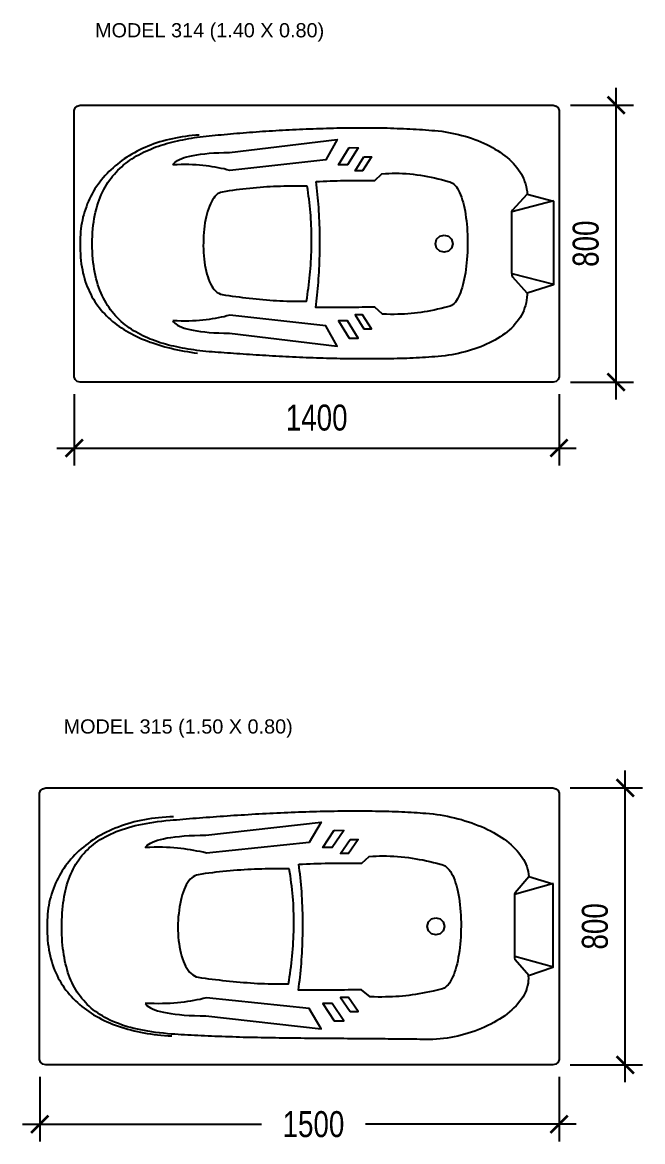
# Model space of a CAD drawing. Header units: millimetres. Extents: x 2134 to 13747, y 1479 to 10829.
# Drawn here: x 11920 to 13711, y 7595 to 10828 of the extents above; entities that cross this region are included whole.
import ezdxf
from ezdxf.enums import TextEntityAlignment as Align

# ---------------------------------------------------------------- set-up
doc = ezdxf.new("R2010")
doc.units = ezdxf.units.MM
doc.layers.add('dim', color=4, linetype='Continuous', lineweight=18)
doc.layers.add('dwgmodels.com', color=250, linetype='Continuous')
doc.layers.add('Text', color=3, linetype='Continuous', plot=False)
doc.styles.add('KOTE', font='romrust.shx', dxfattribs={"width": 0.8})
doc.styles.add('SN0', font='Arial')
doc.dimstyles.new('cad-block.com 50', dxfattribs={"dimscale": 50, "dimtxt": 1.5, "dimasz": 1, "dimexe": 1, "dimexo": 1, "dimgap": 1, "dimtad": 1, "dimdec": 0, "dimzin": 1, "dimdsep": 46, "dimtxsty": 'KOTE', "dimblk": 'ARCHTICK', "dimcen": 0, "dimdle": 1, "dimclrd": 4, "dimclre": 4, "dimclrt": 7, "dimadec": 0, "dimazin": 0, "dimtfac": 0.666667, "dimtdec": 0, "dimtix": 1, "dimtmove": 2, "dimatfit": 0, "dimfxl": 1, "dimtvp": 1, "dimtolj": 1, "dimarcsym": 0})

# ---------------------------------------------------------------- blocks, each defined once
blk = doc.blocks.new('Modelo314')
at = {"color": 0}
for points in [[(-5.446, 1.575), (-0.066, 1.575), (-0.033, 1.566), (-0.009, 1.544), (0, 1.513), (0, -1.513), (-0.009, -1.544), (-0.033, -1.566), (-0.066, -1.575), (-5.446, -1.575), (-5.479, -1.566), (-5.503, -1.544), (-5.512, -1.513), (-5.512, 1.513), (-5.503, 1.544), (-5.479, 1.566), (-5.446, 1.575)], [(-3.911, 1.234), (-3.877, 1.237), (-3.842, 1.24), (-3.807, 1.243), (-3.771, 1.247), (-3.736, 1.25), (-3.7, 1.253), (-3.664, 1.256), (-3.628, 1.259), (-3.592, 1.261), (-3.555, 1.264), (-3.518, 1.267), (-3.482, 1.27), (-3.445, 1.273), (-3.407, 1.275), (-3.37, 1.278), (-3.333, 1.28), (-3.295, 1.283), (-3.257, 1.285), (-3.219, 1.287), (-3.181, 1.29), (-3.143, 1.292), (-3.105, 1.294), (-3.067, 1.296), (-3.029, 1.298), (-2.99, 1.3), (-2.952, 1.302), (-2.913, 1.304), (-2.875, 1.305), (-2.836, 1.307), (-2.797, 1.308), (-2.759, 1.31), (-2.72, 1.311), (-2.681, 1.312), (-2.643, 1.313), (-2.604, 1.314), (-2.565, 1.315), (-2.527, 1.316), (-2.488, 1.317), (-2.449, 1.317), (-2.411, 1.318), (-2.372, 1.318), (-2.334, 1.319), (-2.295, 1.319), (-2.257, 1.319), (-2.219, 1.319), (-2.181, 1.319), (-2.143, 1.319), (-2.105, 1.318), (-2.067, 1.318), (-2.029, 1.317), (-1.991, 1.316), (-1.954, 1.316), (-1.917, 1.315), (-1.879, 1.314), (-1.842, 1.312), (-1.805, 1.311), (-1.769, 1.309), (-1.732, 1.308), (-1.696, 1.306), (-1.66, 1.304), (-1.624, 1.302), (-1.588, 1.3), (-1.552, 1.297), (-1.517, 1.295), (-1.482, 1.292), (-1.447, 1.289), (-1.413, 1.286), (-1.413, 1.286), (-1.373, 1.283), (-1.334, 1.278), (-1.295, 1.272), (-1.257, 1.266), (-1.218, 1.259), (-1.18, 1.251), (-1.142, 1.242), (-1.104, 1.232), (-1.067, 1.222), (-1.03, 1.211), (-0.994, 1.199), (-0.958, 1.186), (-0.923, 1.173), (-0.889, 1.158), (-0.855, 1.144), (-0.822, 1.128), (-0.79, 1.112), (-0.758, 1.095), (-0.728, 1.077), (-0.698, 1.059), (-0.669, 1.04), (-0.641, 1.02), (-0.615, 1), (-0.589, 0.979), (-0.564, 0.957), (-0.541, 0.935), (-0.519, 0.912), (-0.498, 0.889), (-0.479, 0.865), (-0.46, 0.84), (-0.443, 0.815), (-0.428, 0.789), (-0.414, 0.763), (-0.402, 0.736), (-0.391, 0.709), (-0.382, 0.681), (-0.374, 0.652), (-0.368, 0.624), (-0.364, 0.594), (-0.362, 0.564), (-0.362, 0.564), (-0.064, 0.485), (-0.064, -0.468), (-0.362, -0.562), (-0.363, -0.566), (-0.363, -0.573), (-0.363, -0.579), (-0.365, -0.61), (-0.369, -0.642), (-0.374, -0.672), (-0.382, -0.702), (-0.391, -0.731), (-0.401, -0.759), (-0.413, -0.786), (-0.427, -0.813), (-0.443, -0.839), (-0.459, -0.865), (-0.478, -0.889), (-0.497, -0.913), (-0.518, -0.936), (-0.54, -0.959), (-0.564, -0.981), (-0.589, -1.002), (-0.614, -1.022), (-0.641, -1.041), (-0.669, -1.06), (-0.698, -1.078), (-0.728, -1.096), (-0.759, -1.112), (-0.79, -1.128), (-0.823, -1.143), (-0.856, -1.158), (-0.89, -1.172), (-0.924, -1.185), (-0.959, -1.197), (-0.995, -1.208), (-1.031, -1.219), (-1.068, -1.229), (-1.105, -1.238), (-1.143, -1.247), (-1.181, -1.255), (-1.219, -1.262), (-1.257, -1.268), (-1.296, -1.274), (-1.335, -1.278), (-1.374, -1.283), (-1.413, -1.286), (-1.413, -1.286), (-1.447, -1.288), (-1.482, -1.291), (-1.517, -1.293), (-1.552, -1.295), (-1.588, -1.297), (-1.624, -1.299), (-1.66, -1.301), (-1.696, -1.302), (-1.732, -1.304), (-1.769, -1.305), (-1.805, -1.306), (-1.842, -1.307), (-1.879, -1.308), (-1.917, -1.309), (-1.954, -1.31), (-1.991, -1.31), (-2.029, -1.311), (-2.067, -1.311), (-2.105, -1.311), (-2.143, -1.311), (-2.181, -1.311), (-2.219, -1.311), (-2.257, -1.311), (-2.295, -1.311), (-2.334, -1.31), (-2.372, -1.31), (-2.411, -1.309), (-2.449, -1.309), (-2.488, -1.308), (-2.527, -1.307), (-2.565, -1.306), (-2.604, -1.305), (-2.643, -1.304), (-2.681, -1.303), (-2.72, -1.302), (-2.759, -1.3), (-2.797, -1.299), (-2.836, -1.297), (-2.875, -1.296), (-2.913, -1.294), (-2.952, -1.293), (-2.99, -1.291), (-3.029, -1.289), (-3.067, -1.287), (-3.105, -1.285), (-3.143, -1.283), (-3.181, -1.281), (-3.219, -1.279), (-3.257, -1.277), (-3.295, -1.275), (-3.333, -1.273), (-3.37, -1.27), (-3.407, -1.268), (-3.445, -1.266), (-3.482, -1.264), (-3.518, -1.261), (-3.555, -1.259), (-3.592, -1.256), (-3.628, -1.254), (-3.664, -1.251), (-3.7, -1.249), (-3.736, -1.246), (-3.771, -1.244), (-3.807, -1.241), (-3.842, -1.239), (-3.877, -1.236), (-3.911, -1.233), (-3.911, -1.233), (-3.946, -1.231), (-3.98, -1.228), (-4.015, -1.224), (-4.049, -1.221), (-4.083, -1.217), (-4.117, -1.213), (-4.151, -1.208), (-4.184, -1.204), (-4.217, -1.199), (-4.25, -1.193), (-4.283, -1.187), (-4.315, -1.181), (-4.347, -1.174), (-4.379, -1.167), (-4.411, -1.16), (-4.442, -1.152), (-4.473, -1.144), (-4.503, -1.135), (-4.534, -1.126), (-4.563, -1.116), (-4.593, -1.106), (-4.622, -1.095), (-4.651, -1.084), (-4.679, -1.072), (-4.707, -1.06), (-4.734, -1.047), (-4.761, -1.033), (-4.787, -1.019), (-4.813, -1.004), (-4.838, -0.989), (-4.863, -0.973), (-4.887, -0.956), (-4.911, -0.939), (-4.934, -0.921), (-4.957, -0.902), (-4.979, -0.883), (-5.001, -0.863), (-5.022, -0.842), (-5.042, -0.82), (-5.061, -0.798), (-5.08, -0.775), (-5.099, -0.751), (-5.116, -0.726), (-5.133, -0.701), (-5.15, -0.674), (-5.165, -0.647), (-5.18, -0.619), (-5.194, -0.59), (-5.207, -0.561), (-5.22, -0.53), (-5.232, -0.498), (-5.243, -0.466), (-5.253, -0.433), (-5.262, -0.398), (-5.271, -0.363), (-5.278, -0.327), (-5.285, -0.29), (-5.291, -0.251), (-5.296, -0.212), (-5.301, -0.172), (-5.304, -0.13), (-5.306, -0.088), (-5.308, -0.045), (-5.308, 0), (-5.308, 0.044), (-5.306, 0.087), (-5.304, 0.129), (-5.3, 0.17), (-5.296, 0.21), (-5.291, 0.249), (-5.285, 0.287), (-5.278, 0.324), (-5.27, 0.36), (-5.261, 0.395), (-5.251, 0.429), (-5.241, 0.463), (-5.23, 0.495), (-5.218, 0.526), (-5.205, 0.556), (-5.191, 0.586), (-5.177, 0.615), (-5.162, 0.642), (-5.146, 0.669), (-5.129, 0.696), (-5.112, 0.721), (-5.094, 0.745), (-5.076, 0.769), (-5.056, 0.792), (-5.036, 0.814), (-5.016, 0.836), (-4.995, 0.856), (-4.973, 0.876), (-4.951, 0.896), (-4.928, 0.914), (-4.904, 0.932), (-4.88, 0.95), (-4.856, 0.966), (-4.831, 0.982), (-4.805, 0.998), (-4.779, 1.012), (-4.753, 1.026), (-4.726, 1.04), (-4.698, 1.053), (-4.67, 1.065), (-4.642, 1.077), (-4.613, 1.089), (-4.584, 1.1), (-4.555, 1.11), (-4.525, 1.12), (-4.495, 1.129), (-4.465, 1.138), (-4.434, 1.147), (-4.403, 1.155), (-4.372, 1.163), (-4.34, 1.17), (-4.308, 1.177), (-4.276, 1.183), (-4.244, 1.189), (-4.211, 1.195), (-4.179, 1.201), (-4.146, 1.206), (-4.113, 1.211), (-4.079, 1.215), (-4.046, 1.219), (-4.012, 1.223), (-3.979, 1.227), (-3.945, 1.231), (-3.911, 1.234)], [(-4.091, 1.235), (-4.131, 1.233), (-4.17, 1.229), (-4.209, 1.225), (-4.247, 1.22), (-4.285, 1.215), (-4.323, 1.209), (-4.36, 1.202), (-4.396, 1.194), (-4.433, 1.186), (-4.468, 1.177), (-4.504, 1.167), (-4.538, 1.157), (-4.573, 1.146), (-4.607, 1.134), (-4.64, 1.122), (-4.673, 1.109), (-4.705, 1.095), (-4.737, 1.081), (-4.768, 1.066), (-4.798, 1.051), (-4.828, 1.035), (-4.858, 1.018), (-4.887, 1.001), (-4.915, 0.983), (-4.943, 0.965), (-4.97, 0.946), (-4.996, 0.926), (-5.022, 0.906), (-5.047, 0.885), (-5.071, 0.864), (-5.095, 0.842), (-5.118, 0.82), (-5.14, 0.797), (-5.162, 0.774), (-5.183, 0.75), (-5.203, 0.725), (-5.223, 0.7), (-5.242, 0.675), (-5.26, 0.649), (-5.277, 0.623), (-5.293, 0.596), (-5.309, 0.568), (-5.324, 0.54), (-5.338, 0.512), (-5.351, 0.483), (-5.364, 0.454), (-5.375, 0.424), (-5.386, 0.394), (-5.396, 0.363), (-5.405, 0.332), (-5.413, 0.301), (-5.42, 0.269), (-5.426, 0.237), (-5.432, 0.204), (-5.436, 0.171), (-5.44, 0.138), (-5.443, 0.104), (-5.444, 0.07), (-5.445, 0.035), (-5.445, 0)], [(-4.391, 0.896), (-4.382, 0.91), (-4.37, 0.923), (-4.355, 0.935), (-4.337, 0.947), (-4.315, 0.959), (-4.29, 0.969), (-4.262, 0.979), (-4.231, 0.988), (-4.197, 0.997), (-4.159, 1.005), (-4.119, 1.012), (-4.075, 1.018), (-4.028, 1.023), (-3.978, 1.028), (-3.925, 1.032), (-3.869, 1.035), (-3.81, 1.038), (-3.748, 1.039), (-3.748, 1.039), (-2.524, 1.185), (-2.653, 0.955), (-3.742, 0.834), (-3.776, 0.842), (-3.809, 0.85), (-3.842, 0.857), (-3.876, 0.864), (-3.91, 0.87), (-3.944, 0.876), (-3.979, 0.881), (-4.014, 0.886), (-4.051, 0.89), (-4.088, 0.893), (-4.127, 0.896), (-4.166, 0.898), (-4.208, 0.899), (-4.251, 0.9), (-4.296, 0.899), (-4.342, 0.898), (-4.391, 0.896)], [(-2.386, 1.093), (-2.283, 1.092), (-2.406, 0.897), (-2.508, 0.898), (-2.386, 1.093)], [(-2.218, 0.988), (-2.133, 0.988), (-2.234, 0.827), (-2.318, 0.829), (-2.218, 0.988)], [(-2.763, 0.707), (-2.722, 0.709), (-2.681, 0.711), (-2.641, 0.713), (-2.602, 0.714), (-2.562, 0.715), (-2.523, 0.716), (-2.483, 0.717), (-2.444, 0.718), (-2.405, 0.718), (-2.366, 0.719), (-2.328, 0.719), (-2.289, 0.719), (-2.25, 0.719), (-2.211, 0.719), (-2.172, 0.719), (-2.133, 0.718), (-2.094, 0.718), (-2.013, 0.794), (-1.975, 0.797), (-1.937, 0.8), (-1.898, 0.801), (-1.859, 0.801), (-1.819, 0.801), (-1.779, 0.799), (-1.739, 0.797), (-1.698, 0.793), (-1.657, 0.789), (-1.617, 0.784), (-1.576, 0.778), (-1.535, 0.772), (-1.495, 0.765), (-1.455, 0.757), (-1.415, 0.748), (-1.376, 0.739), (-1.337, 0.729), (-1.299, 0.718), (-1.261, 0.707), (-1.243, 0.703), (-1.227, 0.697), (-1.211, 0.688), (-1.196, 0.676), (-1.181, 0.662), (-1.167, 0.645), (-1.154, 0.626), (-1.142, 0.605), (-1.13, 0.581), (-1.119, 0.556), (-1.109, 0.529), (-1.1, 0.5), (-1.091, 0.47), (-1.083, 0.438), (-1.076, 0.405), (-1.069, 0.37), (-1.063, 0.335), (-1.058, 0.298), (-1.053, 0.261), (-1.049, 0.222), (-1.046, 0.183), (-1.043, 0.144), (-1.042, 0.104), (-1.04, 0.064), (-1.04, 0.023), (-1.04, -0.017), (-1.041, -0.058), (-1.042, -0.098), (-1.045, -0.138), (-1.047, -0.178), (-1.051, -0.217), (-1.055, -0.256), (-1.06, -0.293), (-1.065, -0.33), (-1.071, -0.366), (-1.078, -0.401), (-1.085, -0.435), (-1.093, -0.467), (-1.101, -0.498), (-1.111, -0.527), (-1.12, -0.555), (-1.131, -0.581), (-1.142, -0.605), (-1.153, -0.627), (-1.166, -0.647), (-1.179, -0.664), (-1.192, -0.68), (-1.206, -0.692), (-1.221, -0.702), (-1.236, -0.71), (-1.252, -0.714), (-1.297, -0.726), (-1.34, -0.736), (-1.381, -0.746), (-1.421, -0.754), (-1.46, -0.762), (-1.498, -0.77), (-1.535, -0.776), (-1.572, -0.782), (-1.609, -0.787), (-1.645, -0.791), (-1.682, -0.795), (-1.719, -0.798), (-1.757, -0.8), (-1.795, -0.802), (-1.834, -0.803), (-1.875, -0.804), (-1.917, -0.804), (-1.96, -0.803), (-2.006, -0.802), (-2.095, -0.723), (-2.127, -0.723), (-2.162, -0.723), (-2.199, -0.723), (-2.237, -0.723), (-2.277, -0.724), (-2.318, -0.724), (-2.359, -0.725), (-2.402, -0.725), (-2.445, -0.725), (-2.487, -0.726), (-2.53, -0.726), (-2.572, -0.726), (-2.613, -0.726), (-2.654, -0.726), (-2.693, -0.725), (-2.731, -0.725), (-2.766, -0.724), (-2.762, -0.69), (-2.758, -0.655), (-2.753, -0.619), (-2.75, -0.584), (-2.746, -0.548), (-2.743, -0.511), (-2.739, -0.475), (-2.736, -0.438), (-2.734, -0.4), (-2.731, -0.363), (-2.729, -0.325), (-2.727, -0.287), (-2.725, -0.249), (-2.723, -0.21), (-2.722, -0.172), (-2.721, -0.133), (-2.72, -0.094), (-2.72, -0.056), (-2.719, -0.017), (-2.719, 0.022), (-2.719, 0.061), (-2.72, 0.1), (-2.72, 0.139), (-2.721, 0.178), (-2.722, 0.217), (-2.724, 0.256), (-2.726, 0.295), (-2.728, 0.333), (-2.73, 0.372), (-2.732, 0.41), (-2.735, 0.448), (-2.738, 0.486), (-2.742, 0.523), (-2.745, 0.561), (-2.749, 0.598), (-2.753, 0.634), (-2.758, 0.671), (-2.763, 0.707), (-2.763, 0.707)], [(-2.863, 0.653), (-2.901, 0.654), (-2.939, 0.654), (-2.976, 0.654), (-3.014, 0.654), (-3.053, 0.654), (-3.091, 0.654), (-3.129, 0.653), (-3.168, 0.652), (-3.206, 0.65), (-3.245, 0.649), (-3.283, 0.647), (-3.322, 0.645), (-3.361, 0.642), (-3.4, 0.639), (-3.439, 0.636), (-3.478, 0.633), (-3.517, 0.629), (-3.556, 0.625), (-3.595, 0.62), (-3.634, 0.616), (-3.673, 0.611), (-3.712, 0.606), (-3.751, 0.6), (-3.79, 0.594), (-3.829, 0.588), (-3.848, 0.584), (-3.865, 0.576), (-3.882, 0.566), (-3.897, 0.553), (-3.912, 0.537), (-3.927, 0.519), (-3.94, 0.499), (-3.953, 0.477), (-3.965, 0.452), (-3.976, 0.426), (-3.986, 0.398), (-3.996, 0.368), (-4.005, 0.337), (-4.012, 0.304), (-4.019, 0.27), (-4.026, 0.236), (-4.031, 0.2), (-4.035, 0.164), (-4.039, 0.127), (-4.042, 0.089), (-4.043, 0.051), (-4.044, 0.013), (-4.045, -0.025), (-4.044, -0.062), (-4.042, -0.1), (-4.039, -0.137), (-4.036, -0.174), (-4.031, -0.21), (-4.026, -0.245), (-4.02, -0.28), (-4.012, -0.313), (-4.004, -0.345), (-3.995, -0.375), (-3.985, -0.404), (-3.974, -0.432), (-3.962, -0.457), (-3.949, -0.481), (-3.935, -0.502), (-3.92, -0.521), (-3.904, -0.538), (-3.887, -0.553), (-3.868, -0.564), (-3.849, -0.573), (-3.829, -0.579), (-3.829, -0.579), (-3.791, -0.585), (-3.753, -0.59), (-3.715, -0.595), (-3.676, -0.6), (-3.638, -0.605), (-3.599, -0.61), (-3.56, -0.615), (-3.522, -0.62), (-3.483, -0.624), (-3.444, -0.628), (-3.405, -0.632), (-3.367, -0.635), (-3.328, -0.639), (-3.289, -0.642), (-3.251, -0.644), (-3.212, -0.647), (-3.174, -0.649), (-3.135, -0.651), (-3.097, -0.652), (-3.059, -0.653), (-3.021, -0.654), (-2.983, -0.654), (-2.946, -0.654), (-2.908, -0.653), (-2.871, -0.652), (-2.865, -0.615), (-2.86, -0.578), (-2.855, -0.541), (-2.85, -0.504), (-2.845, -0.467), (-2.841, -0.43), (-2.837, -0.393), (-2.833, -0.355), (-2.83, -0.318), (-2.827, -0.281), (-2.824, -0.243), (-2.822, -0.206), (-2.82, -0.168), (-2.818, -0.131), (-2.816, -0.093), (-2.815, -0.056), (-2.815, -0.018), (-2.814, 0.019), (-2.814, 0.057), (-2.814, 0.094), (-2.815, 0.132), (-2.816, 0.169), (-2.817, 0.206), (-2.819, 0.244), (-2.821, 0.281), (-2.824, 0.319), (-2.827, 0.356), (-2.83, 0.393), (-2.833, 0.431), (-2.837, 0.468), (-2.842, 0.505), (-2.847, 0.542), (-2.852, 0.579), (-2.857, 0.616), (-2.863, 0.653)], [(-0.527, 0.386), (-0.362, 0.564)], [(-0.06, 0.486), (-0.536, 0.362)], [(-0.535, 0.302), (-0.535, 0.342), (-0.535, 0.368), (-0.527, 0.386)], [(-0.535, -0.292), (-0.535, 0.302)], [(-5.445, 0), (-5.445, -0.04), (-5.444, -0.079), (-5.443, -0.117), (-5.44, -0.155), (-5.436, -0.191), (-5.432, -0.227), (-5.427, -0.262), (-5.42, -0.297), (-5.413, -0.331), (-5.405, -0.364), (-5.396, -0.396), (-5.387, -0.428), (-5.376, -0.459), (-5.365, -0.489), (-5.352, -0.518), (-5.339, -0.547), (-5.325, -0.575), (-5.311, -0.603), (-5.295, -0.63), (-5.279, -0.656), (-5.262, -0.681), (-5.244, -0.706), (-5.226, -0.73), (-5.207, -0.754), (-5.187, -0.777), (-5.166, -0.799), (-5.145, -0.821), (-5.123, -0.842), (-5.1, -0.863), (-5.076, -0.883), (-5.052, -0.902), (-5.028, -0.921), (-5.002, -0.94), (-4.976, -0.957), (-4.95, -0.974), (-4.922, -0.991), (-4.895, -1.007), (-4.866, -1.023), (-4.837, -1.038), (-4.807, -1.052), (-4.777, -1.066), (-4.747, -1.08), (-4.715, -1.093), (-4.684, -1.106), (-4.651, -1.118), (-4.618, -1.129), (-4.585, -1.14), (-4.551, -1.151), (-4.517, -1.161), (-4.482, -1.171), (-4.447, -1.18), (-4.411, -1.189), (-4.375, -1.198), (-4.339, -1.206), (-4.302, -1.213), (-4.264, -1.221), (-4.226, -1.227), (-4.188, -1.234), (-4.15, -1.24), (-4.111, -1.246)], [(-1.307, 0.099), (-1.258, 0.085), (-1.222, 0.05), (-1.209, 0), (-1.222, -0.049), (-1.258, -0.085), (-1.307, -0.098), (-1.357, -0.085), (-1.392, -0.049), (-1.406, 0), (-1.392, 0.05), (-1.357, 0.085), (-1.307, 0.099)], [(-0.527, -0.38), (-0.534, -0.358), (-0.535, -0.325), (-0.535, -0.292)], [(-0.06, -0.465), (-0.532, -0.341)], [(-0.362, -0.563), (-0.527, -0.38)], [(-4.391, -0.876), (-4.382, -0.89), (-4.37, -0.903), (-4.355, -0.915), (-4.337, -0.927), (-4.315, -0.939), (-4.29, -0.949), (-4.262, -0.959), (-4.231, -0.968), (-4.197, -0.977), (-4.159, -0.985), (-4.119, -0.992), (-4.075, -0.998), (-4.028, -1.004), (-3.978, -1.008), (-3.925, -1.012), (-3.869, -1.015), (-3.81, -1.018), (-3.748, -1.019), (-3.748, -1.019), (-2.524, -1.165), (-2.653, -0.935), (-3.742, -0.814), (-3.776, -0.822), (-3.809, -0.83), (-3.842, -0.837), (-3.876, -0.844), (-3.91, -0.85), (-3.944, -0.856), (-3.979, -0.861), (-4.014, -0.866), (-4.051, -0.87), (-4.088, -0.874), (-4.127, -0.876), (-4.166, -0.878), (-4.208, -0.879), (-4.251, -0.88), (-4.296, -0.879), (-4.342, -0.878), (-4.391, -0.876)], [(-2.386, -1.073), (-2.283, -1.073), (-2.406, -0.877), (-2.508, -0.878), (-2.386, -1.073)], [(-2.218, -0.968), (-2.133, -0.968), (-2.234, -0.807), (-2.318, -0.809), (-2.218, -0.968)]]:
    blk.add_lwpolyline(points, dxfattribs=at)
blk = doc.blocks.new('_ArchTick')
at = {"color": 0, "linetype": 'ByBlock', "const_width": 0.15}
blk.add_lwpolyline([(-0.5, -0.5), (0.5, 0.5)], dxfattribs=at)
blk = doc.blocks.new('*D61')
at = {"layer": 'Defpoints', "color": 0, "transparency": 16777216}
for p in [(12069.6, 9804.6), (13469.6, 9804.6), (13469.6, 9598.8)]:
    blk.add_point(p, dxfattribs=at)
at = {"layer": 'dim', "color": 4, "lineweight": -2, "transparency": 16777216}
for p, q in [((12069.6, 9754.6), (12069.6, 9548.8)), ((13469.6, 9754.6), (13469.6, 9548.8)), ((12019.6, 9598.8), (13519.6, 9598.8))]:
    blk.add_line(p, q, dxfattribs=at)
at = {"layer": 'dim', "color": 4, "lineweight": -2, "transparency": 16777216, "xscale": 50, "yscale": 50, "zscale": 50, "rotation": 180}
blk.add_blockref('_ArchTick', (12069.6, 9598.8), dxfattribs=at)
at = {"layer": 'dim', "color": 4, "lineweight": -2, "transparency": 16777216, "xscale": 50, "yscale": 50, "zscale": 50}
blk.add_blockref('_ArchTick', (13469.6, 9598.8), dxfattribs=at)
at = {"layer": 'dim', "color": 7, "transparency": 16777216, "insert": (12769.6, 9686.3), "char_height": 75, "attachment_point": 5, "style": 'KOTE'}
blk.add_mtext('\\A1;1400', dxfattribs=at)
blk = doc.blocks.new('*D62')
at = {"layer": 'Defpoints', "color": 0, "transparency": 16777216}
for p in [(13452.9, 10589), (13634.5, 10589), (13452.9, 9789)]:
    blk.add_point(p, dxfattribs=at)
at = {"layer": 'dim', "color": 4, "lineweight": -2, "transparency": 16777216}
for p, q in [((13634.5, 9739), (13634.5, 10639)), ((13502.9, 10589), (13684.5, 10589)), ((13502.9, 9789), (13684.5, 9789))]:
    blk.add_line(p, q, dxfattribs=at)
at = {"layer": 'dim', "color": 4, "lineweight": -2, "transparency": 16777216, "xscale": 50, "yscale": 50, "zscale": 50}
for p, rotation in [((13634.5, 10589), 90), ((13634.5, 9789), 270)]:
    blk.add_blockref('_ArchTick', p, dxfattribs=dict(at, rotation=rotation))
at = {"layer": 'dim', "color": 7, "transparency": 16777216, "insert": (13547, 10189), "char_height": 75, "attachment_point": 5, "rotation": 90, "style": 'KOTE'}
blk.add_mtext('\\A1;800', dxfattribs=at)
blk = doc.blocks.new('Modelo 315')
at = {"color": 0}
for points in [[(-5.835, 1.575), (-0.071, 1.575), (-0.035, 1.566), (-0.01, 1.544), (0, 1.513), (0, -1.513), (-0.01, -1.544), (-0.035, -1.566), (-0.071, -1.575), (-5.835, -1.575), (-5.87, -1.566), (-5.896, -1.544), (-5.906, -1.513), (-5.906, 1.513), (-5.896, 1.544), (-5.87, 1.566), (-5.835, 1.575)], [(-4.422, 1.207), (-4.386, 1.21), (-4.35, 1.213), (-4.313, 1.216), (-4.277, 1.22), (-4.239, 1.223), (-4.202, 1.226), (-4.164, 1.229), (-4.126, 1.232), (-4.088, 1.235), (-4.05, 1.238), (-4.011, 1.241), (-3.972, 1.243), (-3.933, 1.246), (-3.894, 1.249), (-3.855, 1.252), (-3.815, 1.255), (-3.775, 1.257), (-3.736, 1.26), (-3.696, 1.263), (-3.655, 1.265), (-3.615, 1.268), (-3.575, 1.27), (-3.534, 1.273), (-3.494, 1.275), (-3.453, 1.278), (-3.412, 1.28), (-3.371, 1.282), (-3.331, 1.284), (-3.29, 1.286), (-3.249, 1.288), (-3.208, 1.29), (-3.167, 1.292), (-3.126, 1.294), (-3.085, 1.296), (-3.044, 1.298), (-3.002, 1.299), (-2.962, 1.301), (-2.921, 1.302), (-2.88, 1.304), (-2.839, 1.305), (-2.798, 1.306), (-2.757, 1.307), (-2.717, 1.309), (-2.676, 1.309), (-2.636, 1.31), (-2.595, 1.311), (-2.555, 1.312), (-2.515, 1.313), (-2.475, 1.313), (-2.435, 1.313), (-2.395, 1.314), (-2.356, 1.314), (-2.317, 1.314), (-2.277, 1.314), (-2.238, 1.314), (-2.2, 1.314), (-2.161, 1.313), (-2.123, 1.313), (-2.085, 1.312), (-2.047, 1.312), (-2.009, 1.311), (-1.972, 1.31), (-1.935, 1.309), (-1.898, 1.308), (-1.861, 1.307), (-1.825, 1.305), (-1.789, 1.304), (-1.753, 1.302), (-1.718, 1.3), (-1.683, 1.298), (-1.649, 1.296), (-1.614, 1.294), (-1.58, 1.292), (-1.547, 1.289), (-1.514, 1.286), (-1.514, 1.286), (-1.473, 1.283), (-1.431, 1.278), (-1.39, 1.273), (-1.35, 1.267), (-1.309, 1.26), (-1.268, 1.252), (-1.228, 1.243), (-1.188, 1.234), (-1.148, 1.224), (-1.109, 1.214), (-1.07, 1.202), (-1.031, 1.19), (-0.993, 1.177), (-0.956, 1.164), (-0.919, 1.149), (-0.883, 1.135), (-0.848, 1.119), (-0.813, 1.103), (-0.779, 1.086), (-0.746, 1.068), (-0.714, 1.05), (-0.683, 1.031), (-0.653, 1.012), (-0.624, 0.992), (-0.597, 0.971), (-0.57, 0.95), (-0.544, 0.928), (-0.52, 0.906), (-0.497, 0.883), (-0.476, 0.859), (-0.456, 0.835), (-0.437, 0.811), (-0.42, 0.785), (-0.404, 0.76), (-0.39, 0.734), (-0.378, 0.707), (-0.367, 0.68), (-0.358, 0.652), (-0.351, 0.624), (-0.346, 0.595), (-0.343, 0.566), (-0.343, 0.566), (-0.069, 0.485), (-0.069, -0.468), (-0.346, -0.562), (-0.347, -0.562), (-0.349, -0.562), (-0.35, -0.564), (-0.348, -0.592), (-0.349, -0.62), (-0.352, -0.647), (-0.358, -0.674), (-0.365, -0.701), (-0.374, -0.728), (-0.385, -0.754), (-0.398, -0.78), (-0.413, -0.806), (-0.43, -0.831), (-0.448, -0.856), (-0.468, -0.88), (-0.489, -0.904), (-0.512, -0.927), (-0.537, -0.95), (-0.562, -0.973), (-0.589, -0.994), (-0.618, -1.016), (-0.647, -1.036), (-0.678, -1.056), (-0.71, -1.075), (-0.743, -1.094), (-0.776, -1.112), (-0.811, -1.129), (-0.846, -1.146), (-0.882, -1.161), (-0.919, -1.176), (-0.957, -1.19), (-0.995, -1.203), (-1.033, -1.216), (-1.072, -1.227), (-1.112, -1.237), (-1.151, -1.247), (-1.191, -1.256), (-1.232, -1.263), (-1.272, -1.27), (-1.312, -1.275), (-1.353, -1.279), (-1.393, -1.283), (-1.434, -1.285), (-1.474, -1.286), (-1.514, -1.286), (-1.514, -1.286), (-1.547, -1.285), (-1.581, -1.285), (-1.616, -1.284), (-1.651, -1.284), (-1.686, -1.283), (-1.721, -1.283), (-1.757, -1.282), (-1.793, -1.282), (-1.83, -1.282), (-1.866, -1.281), (-1.903, -1.281), (-1.941, -1.281), (-1.978, -1.28), (-2.016, -1.28), (-2.054, -1.28), (-2.092, -1.279), (-2.131, -1.279), (-2.17, -1.279), (-2.209, -1.279), (-2.248, -1.278), (-2.287, -1.278), (-2.327, -1.278), (-2.366, -1.278), (-2.406, -1.278), (-2.446, -1.277), (-2.486, -1.277), (-2.527, -1.277), (-2.567, -1.276), (-2.608, -1.276), (-2.648, -1.276), (-2.689, -1.276), (-2.73, -1.275), (-2.771, -1.275), (-2.812, -1.275), (-2.853, -1.274), (-2.894, -1.274), (-2.935, -1.273), (-2.977, -1.273), (-3.018, -1.272), (-3.059, -1.272), (-3.1, -1.271), (-3.142, -1.271), (-3.183, -1.27), (-3.224, -1.269), (-3.265, -1.269), (-3.306, -1.268), (-3.347, -1.267), (-3.388, -1.266), (-3.429, -1.265), (-3.47, -1.265), (-3.511, -1.264), (-3.552, -1.263), (-3.592, -1.262), (-3.633, -1.26), (-3.673, -1.259), (-3.714, -1.258), (-3.754, -1.257), (-3.794, -1.255), (-3.833, -1.254), (-3.873, -1.253), (-3.912, -1.251), (-3.952, -1.249), (-3.991, -1.248), (-4.03, -1.246), (-4.068, -1.244), (-4.107, -1.242), (-4.145, -1.24), (-4.183, -1.238), (-4.22, -1.236), (-4.258, -1.234), (-4.295, -1.232), (-4.332, -1.229), (-4.368, -1.227), (-4.405, -1.224), (-4.405, -1.224), (-4.452, -1.221), (-4.498, -1.216), (-4.544, -1.212), (-4.588, -1.206), (-4.631, -1.2), (-4.674, -1.193), (-4.715, -1.186), (-4.755, -1.178), (-4.795, -1.17), (-4.833, -1.161), (-4.871, -1.151), (-4.907, -1.141), (-4.943, -1.13), (-4.977, -1.118), (-5.011, -1.106), (-5.043, -1.093), (-5.075, -1.08), (-5.106, -1.065), (-5.136, -1.051), (-5.165, -1.035), (-5.193, -1.019), (-5.22, -1.002), (-5.246, -0.985), (-5.271, -0.967), (-5.296, -0.948), (-5.319, -0.929), (-5.342, -0.909), (-5.364, -0.888), (-5.385, -0.866), (-5.405, -0.844), (-5.425, -0.821), (-5.443, -0.798), (-5.461, -0.773), (-5.478, -0.749), (-5.494, -0.723), (-5.509, -0.696), (-5.523, -0.669), (-5.537, -0.641), (-5.55, -0.613), (-5.562, -0.584), (-5.573, -0.554), (-5.584, -0.523), (-5.593, -0.491), (-5.602, -0.459), (-5.611, -0.426), (-5.618, -0.392), (-5.625, -0.358), (-5.631, -0.323), (-5.636, -0.287), (-5.641, -0.25), (-5.645, -0.212), (-5.648, -0.174), (-5.65, -0.135), (-5.652, -0.095), (-5.653, -0.054), (-5.654, -0.013), (-5.654, -0.013), (-5.653, 0.03), (-5.652, 0.071), (-5.651, 0.111), (-5.648, 0.151), (-5.645, 0.19), (-5.642, 0.228), (-5.637, 0.266), (-5.632, 0.302), (-5.626, 0.338), (-5.619, 0.373), (-5.612, 0.407), (-5.604, 0.44), (-5.595, 0.473), (-5.585, 0.505), (-5.575, 0.536), (-5.563, 0.566), (-5.551, 0.595), (-5.538, 0.624), (-5.525, 0.652), (-5.51, 0.68), (-5.495, 0.706), (-5.478, 0.732), (-5.461, 0.757), (-5.444, 0.781), (-5.425, 0.805), (-5.405, 0.828), (-5.385, 0.85), (-5.363, 0.872), (-5.341, 0.893), (-5.318, 0.913), (-5.294, 0.932), (-5.269, 0.951), (-5.243, 0.969), (-5.216, 0.987), (-5.188, 1.003), (-5.159, 1.02), (-5.13, 1.035), (-5.099, 1.05), (-5.067, 1.064), (-5.035, 1.078), (-5.001, 1.09), (-4.966, 1.103), (-4.931, 1.114), (-4.894, 1.125), (-4.856, 1.136), (-4.818, 1.146), (-4.778, 1.155), (-4.737, 1.163), (-4.696, 1.171), (-4.653, 1.179), (-4.609, 1.186), (-4.564, 1.192), (-4.518, 1.198), (-4.471, 1.203), (-4.422, 1.207), (-4.422, 1.207)], [(-4.384, 1.246), (-4.427, 1.244), (-4.469, 1.242), (-4.511, 1.239), (-4.553, 1.235), (-4.594, 1.231), (-4.635, 1.225), (-4.675, 1.219), (-4.715, 1.212), (-4.754, 1.204), (-4.792, 1.196), (-4.83, 1.187), (-4.867, 1.177), (-4.904, 1.166), (-4.941, 1.154), (-4.976, 1.142), (-5.011, 1.129), (-5.046, 1.116), (-5.08, 1.102), (-5.113, 1.087), (-5.145, 1.071), (-5.177, 1.055), (-5.209, 1.038), (-5.239, 1.021), (-5.269, 1.002), (-5.298, 0.984), (-5.327, 0.964), (-5.355, 0.944), (-5.382, 0.924), (-5.408, 0.902), (-5.434, 0.881), (-5.459, 0.858), (-5.483, 0.835), (-5.507, 0.812), (-5.529, 0.788), (-5.551, 0.763), (-5.572, 0.738), (-5.593, 0.713), (-5.612, 0.687), (-5.631, 0.66), (-5.649, 0.633), (-5.666, 0.605), (-5.682, 0.577), (-5.697, 0.549), (-5.712, 0.52), (-5.726, 0.49), (-5.738, 0.46), (-5.75, 0.43), (-5.761, 0.399), (-5.771, 0.368), (-5.78, 0.336), (-5.789, 0.304), (-5.796, 0.272), (-5.802, 0.239), (-5.808, 0.206), (-5.812, 0.173), (-5.816, 0.139), (-5.818, 0.105), (-5.82, 0.07), (-5.82, 0.035), (-5.819, 0)], [(-4.705, 0.896), (-4.695, 0.91), (-4.683, 0.923), (-4.666, 0.935), (-4.646, 0.947), (-4.623, 0.959), (-4.597, 0.969), (-4.567, 0.979), (-4.533, 0.988), (-4.496, 0.997), (-4.456, 1.005), (-4.413, 1.012), (-4.366, 1.018), (-4.316, 1.023), (-4.262, 1.028), (-4.206, 1.032), (-4.145, 1.035), (-4.082, 1.038), (-4.016, 1.039), (-2.704, 1.185), (-2.843, 0.955), (-4.009, 0.834), (-4.045, 0.842), (-4.081, 0.85), (-4.117, 0.857), (-4.153, 0.864), (-4.189, 0.87), (-4.226, 0.876), (-4.263, 0.881), (-4.301, 0.886), (-4.34, 0.89), (-4.38, 0.893), (-4.421, 0.896), (-4.464, 0.898), (-4.508, 0.899), (-4.554, 0.9), (-4.602, 0.899), (-4.652, 0.898), (-4.705, 0.896)], [(-2.557, 1.093), (-2.446, 1.092), (-2.578, 0.897), (-2.687, 0.898), (-2.557, 1.093)], [(-2.376, 0.988), (-2.285, 0.988), (-2.394, 0.827), (-2.484, 0.829), (-2.376, 0.988)], [(-2.96, 0.707), (-2.916, 0.709), (-2.873, 0.711), (-2.83, 0.713), (-2.787, 0.714), (-2.745, 0.715), (-2.703, 0.716), (-2.661, 0.717), (-2.619, 0.718), (-2.577, 0.718), (-2.535, 0.719), (-2.494, 0.719), (-2.452, 0.719), (-2.411, 0.719), (-2.369, 0.719), (-2.327, 0.719), (-2.285, 0.718), (-2.243, 0.718), (-2.157, 0.794), (-2.118, 0.797), (-2.08, 0.799), (-2.04, 0.801), (-2, 0.801), (-1.96, 0.801), (-1.919, 0.8), (-1.878, 0.798), (-1.837, 0.795), (-1.795, 0.791), (-1.754, 0.787), (-1.712, 0.782), (-1.671, 0.776), (-1.63, 0.769), (-1.589, 0.762), (-1.548, 0.755), (-1.508, 0.746), (-1.468, 0.737), (-1.428, 0.728), (-1.389, 0.718), (-1.351, 0.707), (-1.332, 0.703), (-1.314, 0.697), (-1.296, 0.687), (-1.28, 0.675), (-1.264, 0.66), (-1.249, 0.643), (-1.235, 0.623), (-1.221, 0.601), (-1.209, 0.577), (-1.197, 0.551), (-1.186, 0.523), (-1.176, 0.493), (-1.167, 0.462), (-1.158, 0.429), (-1.15, 0.395), (-1.143, 0.359), (-1.137, 0.322), (-1.131, 0.285), (-1.127, 0.246), (-1.123, 0.207), (-1.119, 0.167), (-1.117, 0.126), (-1.115, 0.085), (-1.114, 0.044), (-1.114, 0.003), (-1.115, -0.038), (-1.116, -0.08), (-1.118, -0.121), (-1.121, -0.161), (-1.124, -0.201), (-1.128, -0.241), (-1.133, -0.28), (-1.139, -0.318), (-1.145, -0.355), (-1.152, -0.391), (-1.16, -0.426), (-1.169, -0.459), (-1.178, -0.491), (-1.188, -0.521), (-1.198, -0.55), (-1.21, -0.576), (-1.221, -0.601), (-1.234, -0.624), (-1.247, -0.644), (-1.261, -0.663), (-1.276, -0.678), (-1.291, -0.692), (-1.307, -0.702), (-1.324, -0.71), (-1.341, -0.714), (-1.387, -0.725), (-1.431, -0.735), (-1.473, -0.744), (-1.514, -0.753), (-1.554, -0.761), (-1.593, -0.768), (-1.631, -0.774), (-1.669, -0.78), (-1.706, -0.785), (-1.743, -0.789), (-1.781, -0.793), (-1.818, -0.796), (-1.856, -0.799), (-1.894, -0.801), (-1.934, -0.802), (-1.974, -0.803), (-2.015, -0.804), (-2.058, -0.804), (-2.103, -0.803), (-2.149, -0.802), (-2.245, -0.723), (-2.279, -0.723), (-2.317, -0.723), (-2.356, -0.723), (-2.397, -0.723), (-2.439, -0.724), (-2.483, -0.724), (-2.528, -0.725), (-2.573, -0.725), (-2.619, -0.725), (-2.665, -0.726), (-2.711, -0.726), (-2.756, -0.726), (-2.8, -0.726), (-2.843, -0.726), (-2.885, -0.725), (-2.926, -0.725), (-2.964, -0.724), (-2.959, -0.688), (-2.954, -0.651), (-2.949, -0.613), (-2.945, -0.576), (-2.941, -0.538), (-2.937, -0.499), (-2.934, -0.46), (-2.93, -0.421), (-2.927, -0.382), (-2.925, -0.342), (-2.922, -0.302), (-2.92, -0.262), (-2.918, -0.221), (-2.917, -0.18), (-2.916, -0.14), (-2.915, -0.099), (-2.914, -0.058), (-2.913, -0.017), (-2.913, 0.025), (-2.914, 0.066), (-2.914, 0.107), (-2.915, 0.148), (-2.916, 0.189), (-2.917, 0.23), (-2.919, 0.271), (-2.921, 0.312), (-2.924, 0.352), (-2.926, 0.393), (-2.929, 0.433), (-2.933, 0.473), (-2.936, 0.513), (-2.94, 0.552), (-2.945, 0.592), (-2.95, 0.63), (-2.955, 0.669), (-2.96, 0.707), (-2.96, 0.707)], [(-3.068, 0.653), (-3.107, 0.654), (-3.145, 0.654), (-3.184, 0.654), (-3.223, 0.654), (-3.263, 0.654), (-3.302, 0.654), (-3.342, 0.653), (-3.381, 0.652), (-3.421, 0.651), (-3.461, 0.649), (-3.5, 0.648), (-3.54, 0.646), (-3.58, 0.643), (-3.62, 0.641), (-3.661, 0.638), (-3.701, 0.635), (-3.741, 0.631), (-3.781, 0.628), (-3.821, 0.624), (-3.862, 0.619), (-3.902, 0.615), (-3.942, 0.61), (-3.982, 0.605), (-4.023, 0.6), (-4.063, 0.594), (-4.103, 0.588), (-4.103, 0.588), (-4.123, 0.583), (-4.142, 0.576), (-4.16, 0.565), (-4.177, 0.552), (-4.194, 0.535), (-4.209, 0.517), (-4.224, 0.496), (-4.238, 0.472), (-4.251, 0.447), (-4.263, 0.419), (-4.274, 0.39), (-4.284, 0.359), (-4.293, 0.327), (-4.302, 0.293), (-4.309, 0.258), (-4.315, 0.222), (-4.321, 0.186), (-4.325, 0.148), (-4.329, 0.11), (-4.331, 0.072), (-4.333, 0.033), (-4.333, -0.006), (-4.333, -0.045), (-4.332, -0.083), (-4.329, -0.122), (-4.326, -0.16), (-4.321, -0.197), (-4.316, -0.233), (-4.309, -0.269), (-4.301, -0.303), (-4.293, -0.336), (-4.283, -0.368), (-4.272, -0.398), (-4.26, -0.426), (-4.247, -0.453), (-4.233, -0.477), (-4.218, -0.499), (-4.201, -0.519), (-4.184, -0.537), (-4.165, -0.552), (-4.146, -0.564), (-4.125, -0.573), (-4.103, -0.579), (-4.103, -0.579), (-4.064, -0.584), (-4.024, -0.59), (-3.985, -0.595), (-3.945, -0.6), (-3.905, -0.605), (-3.866, -0.609), (-3.826, -0.614), (-3.786, -0.618), (-3.746, -0.622), (-3.706, -0.626), (-3.666, -0.63), (-3.626, -0.634), (-3.586, -0.637), (-3.547, -0.64), (-3.507, -0.643), (-3.467, -0.645), (-3.427, -0.648), (-3.388, -0.65), (-3.348, -0.651), (-3.309, -0.652), (-3.27, -0.653), (-3.231, -0.654), (-3.192, -0.654), (-3.153, -0.654), (-3.114, -0.653), (-3.076, -0.652), (-3.076, -0.652), (-3.07, -0.613), (-3.063, -0.574), (-3.058, -0.535), (-3.052, -0.495), (-3.047, -0.456), (-3.042, -0.416), (-3.038, -0.377), (-3.034, -0.337), (-3.03, -0.298), (-3.027, -0.258), (-3.024, -0.218), (-3.022, -0.179), (-3.02, -0.139), (-3.018, -0.099), (-3.017, -0.059), (-3.016, -0.02), (-3.015, 0.02), (-3.015, 0.06), (-3.016, 0.1), (-3.016, 0.139), (-3.018, 0.179), (-3.019, 0.219), (-3.021, 0.259), (-3.024, 0.298), (-3.027, 0.338), (-3.03, 0.377), (-3.034, 0.417), (-3.039, 0.456), (-3.044, 0.496), (-3.049, 0.535), (-3.055, 0.574), (-3.061, 0.614), (-3.068, 0.653), (-3.068, 0.653)], [(-0.498, 0.386), (-0.344, 0.566)], [(-0.064, 0.486), (-0.505, 0.362)], [(-0.504, 0.302), (-0.504, 0.342), (-0.504, 0.368), (-0.498, 0.386)], [(-0.504, -0.292), (-0.504, 0.302)], [(-5.819, 0), (-5.82, -0.04), (-5.819, -0.079), (-5.818, -0.118), (-5.815, -0.155), (-5.812, -0.193), (-5.807, -0.229), (-5.801, -0.265), (-5.795, -0.3), (-5.787, -0.335), (-5.779, -0.369), (-5.769, -0.402), (-5.759, -0.435), (-5.748, -0.466), (-5.736, -0.498), (-5.722, -0.528), (-5.708, -0.558), (-5.694, -0.588), (-5.678, -0.616), (-5.661, -0.644), (-5.644, -0.672), (-5.626, -0.698), (-5.607, -0.724), (-5.587, -0.75), (-5.566, -0.775), (-5.545, -0.799), (-5.523, -0.822), (-5.5, -0.845), (-5.477, -0.867), (-5.452, -0.889), (-5.427, -0.91), (-5.401, -0.93), (-5.375, -0.95), (-5.348, -0.969), (-5.32, -0.987), (-5.292, -1.005), (-5.263, -1.022), (-5.233, -1.038), (-5.203, -1.054), (-5.172, -1.069), (-5.14, -1.084), (-5.108, -1.098), (-5.076, -1.111), (-5.042, -1.124), (-5.009, -1.136), (-4.974, -1.148), (-4.939, -1.159), (-4.904, -1.169), (-4.868, -1.178), (-4.832, -1.187), (-4.795, -1.196), (-4.758, -1.203), (-4.72, -1.211), (-4.682, -1.217), (-4.644, -1.223), (-4.605, -1.228), (-4.565, -1.233), (-4.526, -1.237), (-4.486, -1.241), (-4.445, -1.243), (-4.404, -1.246)], [(-1.401, 0.099), (-1.351, 0.085), (-1.316, 0.05), (-1.302, 0), (-1.316, -0.049), (-1.351, -0.085), (-1.401, -0.098), (-1.45, -0.085), (-1.485, -0.049), (-1.499, 0), (-1.485, 0.05), (-1.45, 0.085), (-1.401, 0.099)], [(-0.498, -0.38), (-0.503, -0.358), (-0.504, -0.325), (-0.504, -0.292)], [(-0.064, -0.465), (-0.504, -0.341)], [(-0.345, -0.56), (-0.498, -0.38)], [(-4.705, -0.876), (-4.695, -0.89), (-4.683, -0.903), (-4.666, -0.915), (-4.646, -0.927), (-4.623, -0.939), (-4.597, -0.949), (-4.567, -0.959), (-4.533, -0.968), (-4.496, -0.977), (-4.456, -0.985), (-4.413, -0.992), (-4.366, -0.998), (-4.316, -1.004), (-4.262, -1.008), (-4.206, -1.012), (-4.145, -1.015), (-4.082, -1.018), (-4.016, -1.019), (-2.704, -1.165), (-2.843, -0.935), (-4.009, -0.814), (-4.045, -0.822), (-4.081, -0.83), (-4.117, -0.837), (-4.153, -0.844), (-4.189, -0.85), (-4.226, -0.856), (-4.263, -0.861), (-4.301, -0.866), (-4.34, -0.87), (-4.38, -0.874), (-4.421, -0.876), (-4.464, -0.878), (-4.508, -0.879), (-4.554, -0.88), (-4.602, -0.879), (-4.652, -0.878), (-4.705, -0.876)], [(-2.557, -1.073), (-2.446, -1.073), (-2.578, -0.877), (-2.687, -0.878), (-2.557, -1.073)], [(-2.376, -0.968), (-2.285, -0.968), (-2.394, -0.807), (-2.484, -0.809), (-2.376, -0.968)]]:
    blk.add_lwpolyline(points, dxfattribs=at)
blk = doc.blocks.new('*D63')
at = {"layer": 'Defpoints', "color": 0, "transparency": 16777216}
for p in [(11969.6, 7832.7), (13469.6, 7832.7), (13469.6, 7645.4)]:
    blk.add_point(p, dxfattribs=at)
at = {"layer": 'dim', "color": 4, "lineweight": -2, "transparency": 16777216}
for p, q in [((11969.6, 7782.7), (11969.6, 7595.4)), ((13469.6, 7782.7), (13469.6, 7595.4)), ((11919.6, 7645.4), (12610.3, 7645.4)), ((13519.6, 7645.4), (12910.3, 7645.4))]:
    blk.add_line(p, q, dxfattribs=at)
at = {"layer": 'dim', "color": 4, "lineweight": -2, "transparency": 16777216, "xscale": 50, "yscale": 50, "zscale": 50, "rotation": 180}
blk.add_blockref('_ArchTick', (11969.6, 7645.4), dxfattribs=at)
at = {"layer": 'dim', "color": 4, "lineweight": -2, "transparency": 16777216, "xscale": 50, "yscale": 50, "zscale": 50}
blk.add_blockref('_ArchTick', (13469.6, 7645.4), dxfattribs=at)
at = {"layer": 'dim', "color": 7, "transparency": 16777216, "insert": (12760.3, 7645.4), "char_height": 75, "attachment_point": 5, "style": 'KOTE'}
blk.add_mtext('\\A1;1500', dxfattribs=at)
blk = doc.blocks.new('*D64')
at = {"layer": 'Defpoints', "color": 0, "transparency": 16777216}
for p in [(13451.7, 8617.1), (13661, 8617.1), (13451.7, 7817.1)]:
    blk.add_point(p, dxfattribs=at)
at = {"layer": 'dim', "color": 4, "lineweight": -2, "transparency": 16777216}
for p, q in [((13661, 7767.1), (13661, 8667.1)), ((13501.7, 8617.1), (13711, 8617.1)), ((13501.7, 7817.1), (13711, 7817.1))]:
    blk.add_line(p, q, dxfattribs=at)
at = {"layer": 'dim', "color": 4, "lineweight": -2, "transparency": 16777216, "xscale": 50, "yscale": 50, "zscale": 50}
for p, rotation in [((13661, 8617.1), 90), ((13661, 7817.1), 270)]:
    blk.add_blockref('_ArchTick', p, dxfattribs=dict(at, rotation=rotation))
at = {"layer": 'dim', "color": 7, "transparency": 16777216, "insert": (13573.5, 8217.1), "char_height": 75, "attachment_point": 5, "rotation": 90, "style": 'KOTE'}
blk.add_mtext('\\A1;800', dxfattribs=at)

msp = doc.modelspace()

# ---------------------------------------------------------------- block references
at = {"layer": 'dwgmodels.com'}
for name, p, xscale, yscale, zscale in [('Modelo314', (13469.6, 10189), 254.0000010885714, 254.0000010885714, 254.0000010885714), ('Modelo 315', (13469.6, 8217.1), 253.9999918720003, 253.9999918720003, 253.9999918720003)]:
    msp.add_blockref(name, p, dxfattribs=dict(at, xscale=xscale, yscale=yscale, zscale=zscale))

# ---------------------------------------------------------------- texts
at = {"layer": 'Text', "color": 7, "style": 'SN0'}
for s, p in [('MODEL 314 (1.40 X 0.80)', (12460.4, 10805.6)), ('MODEL 315 (1.50 X 0.80)', (12369.6, 8794.6))]:
    msp.add_text(s, height=40.982, dxfattribs=at).set_placement(p, align=Align.MIDDLE_CENTER)

# ---------------------------------------------------------------- dimensions: what is measured, and where the dimension line sits
at = {"layer": 'dim'}
for base, p1, p2, picture, middle in [((13634.5, 10589), (13452.9, 9789), (13452.9, 10589), '*D62', (13547, 10189)), ((13661, 8617.1), (13451.7, 7817.1), (13451.7, 8617.1), '*D64', (13573.5, 8217.1))]:
    dim = msp.add_linear_dim(base=base, p1=p1, p2=p2, angle=90, dimstyle='cad-block.com 50', dxfattribs=at)
    dim.commit()
    dim.dimension.update_dxf_attribs({"geometry": picture, "text_midpoint": middle})
dim = msp.add_linear_dim(base=(13469.6, 9598.8), p1=(12069.6, 9804.6), p2=(13469.6, 9804.6), dimstyle='cad-block.com 50', dxfattribs=at)
dim.commit()
dim.dimension.update_dxf_attribs({"geometry": '*D61', "text_midpoint": (12769.6, 9686.3)})
dim = msp.add_linear_dim(base=(13469.6, 7645.4), p1=(11969.6, 7832.7), p2=(13469.6, 7832.7), dimstyle='cad-block.com 50', dxfattribs=at)
dim.commit()
dim.dimension.update_dxf_attribs({"geometry": '*D63', "text_midpoint": (12760.3, 7645.4), "dimtype": 160})

doc.saveas('drawing.dxf')
